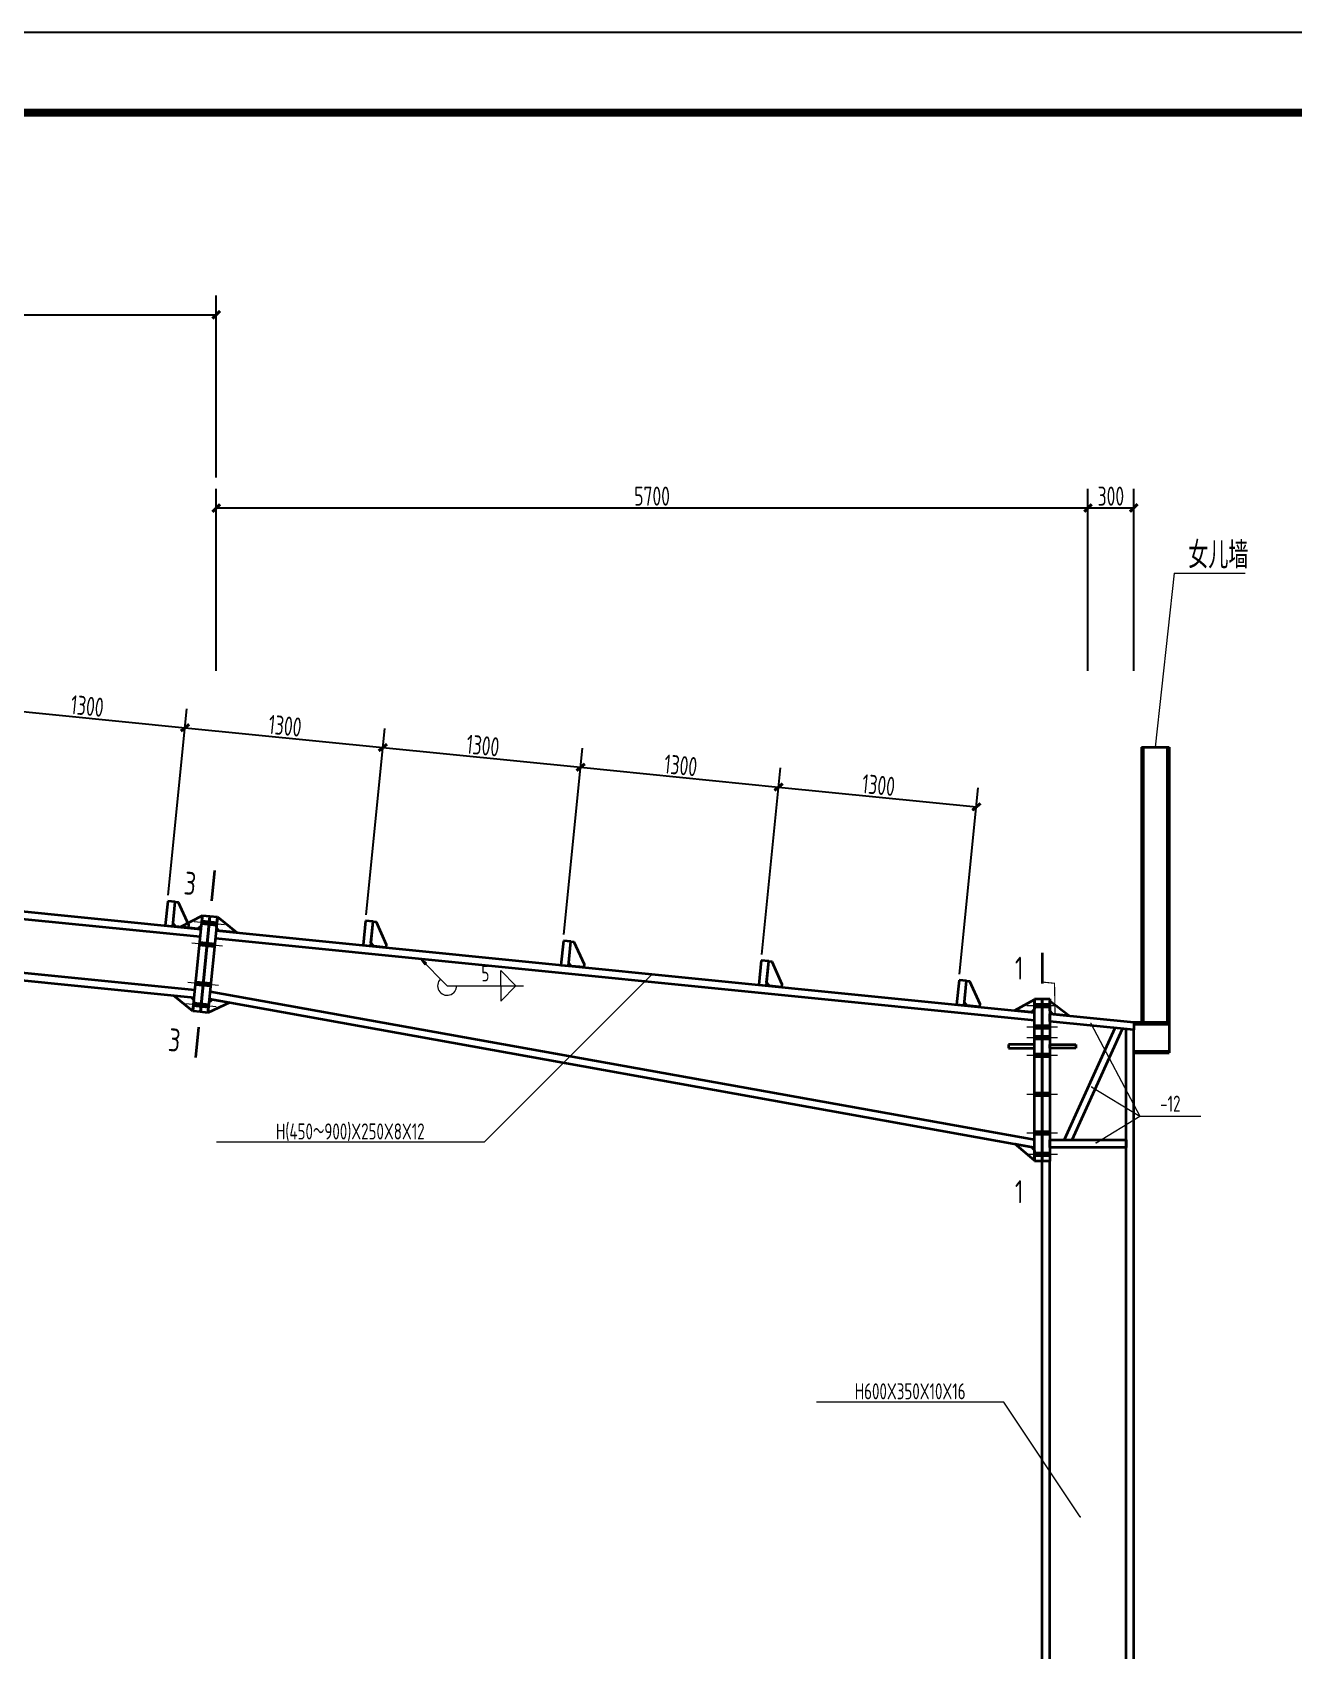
# Model space of a CAD drawing. Extents: x 19118 to 566552, y -1188739 to 92943.
# Drawn here: x 177230 to 193723, y -1016035 to -994862 of the extents above; entities that cross this region are included whole.
import ezdxf
from ezdxf.enums import TextEntityAlignment as Align

# ---------------------------------------------------------------- set-up
doc = ezdxf.new("R2010")
doc.units = 0
doc.header["$LTSCALE"] = 1000
doc.header["$MEASUREMENT"] = 0
doc.layers.get('0').update_dxf_attribs({"linetype": 'CONTINUOUS'})
doc.layers.get('Defpoints').update_dxf_attribs({"linetype": 'CONTINUOUS'})
for name, color, linetype in [('10', 7, 'CONTINUOUS'), ('COLU', 7, 'CONTINUOUS'), ('PUB_TITLE', 4, 'CONTINUOUS'), ('REIN', 1, 'CONTINUOUS'), ('TEXT', 7, 'CONTINUOUS')]:
    doc.layers.add(name, color=color, linetype=linetype)
for name, color, linetype, lineweight in [('114', 2, 'CONTINUOUS', 18), ('14', 2, 'CONTINUOUS', 35), ('字符串标注', 9, 'CONTINUOUS', 18), ('尺寸标注', 9, 'CONTINUOUS', 18), ('尺寸标注-12', 2, 'CONTINUOUS', 35), ('柱子', 3, 'CONTINUOUS', 35), ('焊缝标注', 9, 'CONTINUOUS', 18), ('钢板标注', 9, 'CONTINUOUS', 18)]:
    doc.layers.add(name, color=color, linetype=linetype, lineweight=lineweight)
doc.styles.add('PkpmHz', font='Pkpmeng', dxfattribs={"width": 0.7, "bigfont": 'hztxt'})
doc.styles.add('TSSD_NORM', font='Tssdeng.shx', dxfattribs={"width": 0.65, "bigfont": 'hztxt.shx'})
doc.dimstyles.new('Pkpm_1.00', dxfattribs={"dimtxt": 250, "dimasz": 100, "dimexe": 250, "dimexo": 0.0625, "dimgap": 30, "dimtad": 1, "dimdec": 0, "dimrnd": 5, "dimzin": 0, "dimdsep": 46, "dimtxsty": 'PkpmHz', "dimblk1": 'ARCHTICK', "dimblk2": 'ARCHTICK', "dimsah": 1, "dimcen": 0.09, "dimadec": 0, "dimazin": 0, "dimtfac": 1, "dimtdec": 0, "dimtmove": 2, "dimatfit": 1, "dimfxl": 1, "dimtolj": 1, "dimtzin": 0, "dimarcsym": 0})

# ---------------------------------------------------------------- blocks, each defined once
blk = doc.blocks.new('_ArchTick')
at = {"color": 0, "linetype": 'ByBlock', "const_width": 0.4}
blk.add_lwpolyline([(-0.5, -0.5), (0.5, 0.5)], dxfattribs=at)
blk = doc.blocks.new('*D156')
at = {"layer": 'Defpoints', "color": 0, "linetype": 'Continuous'}
for p in [(179226, -1003960), (176380, -1006288), (178968, -1006547)]:
    blk.add_point(p, dxfattribs=at)
at = {"layer": '尺寸标注-12', "color": 0, "linetype": 'Continuous', "lineweight": -2}
for p, q in [((176420, -1005890), (176664, -1003453)), ((176639, -1003701), (179226, -1003960)), ((179007, -1006149), (179251, -1003711))]:
    blk.add_line(p, q, dxfattribs=at)
at = {"layer": '尺寸标注-12', "color": 0, "linetype": 'Continuous', "lineweight": -2, "xscale": 100, "yscale": 100, "zscale": 100}
for p, rotation in [((176639, -1003701), 174.2894067757203), ((179226, -1003960), 354.2894067757203)]:
    blk.add_blockref('_ArchTick', p, dxfattribs=dict(at, rotation=rotation))
at = {"layer": '尺寸标注-12', "color": 0, "linetype": 'Continuous', "lineweight": 18, "insert": (177948, -1003676), "char_height": 250, "attachment_point": 5, "rotation": 354.2894, "style": 'PkpmHz'}
blk.add_mtext('\\A1;1300', dxfattribs=at)
blk = doc.blocks.new('*D157')
at = {"layer": 'Defpoints', "color": 0, "linetype": 'Continuous'}
for p in [(181813, -1004219), (178968, -1006547), (181555, -1006806)]:
    blk.add_point(p, dxfattribs=at)
at = {"layer": '尺寸标注-12', "color": 0, "linetype": 'Continuous', "lineweight": -2}
for p, q in [((179007, -1006149), (179251, -1003711)), ((179226, -1003960), (181813, -1004219)), ((181594, -1006408), (181838, -1003970))]:
    blk.add_line(p, q, dxfattribs=at)
at = {"layer": '尺寸标注-12', "color": 0, "linetype": 'Continuous', "lineweight": -2, "xscale": 100, "yscale": 100, "zscale": 100}
for p, rotation in [((179226, -1003960), 174.2894067757203), ((181813, -1004219), 354.2894067757203)]:
    blk.add_blockref('_ArchTick', p, dxfattribs=dict(at, rotation=rotation))
at = {"layer": '尺寸标注-12', "color": 0, "linetype": 'Continuous', "lineweight": 18, "insert": (180535, -1003935), "char_height": 250, "attachment_point": 5, "rotation": 354.2894, "style": 'PkpmHz'}
blk.add_mtext('\\A1;1300', dxfattribs=at)
blk = doc.blocks.new('*D158')
at = {"layer": 'Defpoints', "color": 0, "linetype": 'Continuous'}
for p in [(184400, -1004477), (181555, -1006806), (184142, -1007065)]:
    blk.add_point(p, dxfattribs=at)
at = {"layer": '尺寸标注-12', "color": 0, "linetype": 'Continuous', "lineweight": -2}
for p, q in [((181594, -1006408), (181838, -1003970)), ((181813, -1004219), (184400, -1004477)), ((184182, -1006667), (184425, -1004229))]:
    blk.add_line(p, q, dxfattribs=at)
at = {"layer": '尺寸标注-12', "color": 0, "linetype": 'Continuous', "lineweight": -2, "xscale": 100, "yscale": 100, "zscale": 100}
for p, rotation in [((181813, -1004219), 174.2894067757203), ((184400, -1004477), 354.2894067757203)]:
    blk.add_blockref('_ArchTick', p, dxfattribs=dict(at, rotation=rotation))
at = {"layer": '尺寸标注-12', "color": 0, "linetype": 'Continuous', "lineweight": 18, "insert": (183122, -1004194), "char_height": 250, "attachment_point": 5, "rotation": 354.2894, "style": 'PkpmHz'}
blk.add_mtext('\\A1;1300', dxfattribs=at)
blk = doc.blocks.new('*D159')
at = {"layer": 'Defpoints', "color": 0, "linetype": 'Continuous'}
for p in [(186988, -1004736), (184142, -1007065), (186729, -1007323)]:
    blk.add_point(p, dxfattribs=at)
at = {"layer": '尺寸标注-12', "color": 0, "linetype": 'Continuous', "lineweight": -2}
for p, q in [((184182, -1006667), (184425, -1004229)), ((184400, -1004477), (186988, -1004736)), ((186769, -1006925), (187012, -1004487))]:
    blk.add_line(p, q, dxfattribs=at)
at = {"layer": '尺寸标注-12', "color": 0, "linetype": 'Continuous', "lineweight": -2, "xscale": 100, "yscale": 100, "zscale": 100}
for p, rotation in [((184400, -1004477), 174.2894067757203), ((186988, -1004736), 354.2894067757203)]:
    blk.add_blockref('_ArchTick', p, dxfattribs=dict(at, rotation=rotation))
at = {"layer": '尺寸标注-12', "color": 0, "linetype": 'Continuous', "lineweight": 18, "insert": (185709, -1004453), "char_height": 250, "attachment_point": 5, "rotation": 354.2894, "style": 'PkpmHz'}
blk.add_mtext('\\A1;1300', dxfattribs=at)
blk = doc.blocks.new('*D160')
at = {"layer": 'Defpoints', "color": 0, "linetype": 'Continuous'}
for p in [(189575, -1004995), (186729, -1007323), (189316, -1007582)]:
    blk.add_point(p, dxfattribs=at)
at = {"layer": '尺寸标注-12', "color": 0, "linetype": 'Continuous', "lineweight": -2}
for p, q in [((186769, -1006925), (187012, -1004487)), ((186988, -1004736), (189575, -1004995)), ((189356, -1007184), (189599, -1004746))]:
    blk.add_line(p, q, dxfattribs=at)
at = {"layer": '尺寸标注-12', "color": 0, "linetype": 'Continuous', "lineweight": -2, "xscale": 100, "yscale": 100, "zscale": 100}
for p, rotation in [((186988, -1004736), 174.2894067757203), ((189575, -1004995), 354.2894067757203)]:
    blk.add_blockref('_ArchTick', p, dxfattribs=dict(at, rotation=rotation))
at = {"layer": '尺寸标注-12', "color": 0, "linetype": 'Continuous', "lineweight": 18, "insert": (188296, -1004711), "char_height": 250, "attachment_point": 5, "rotation": 354.2894, "style": 'PkpmHz'}
blk.add_mtext('\\A1;1300', dxfattribs=at)
blk = doc.blocks.new('*D213')
at = {"layer": 'Defpoints', "color": 0, "linetype": 'Continuous'}
for p in [(179634, -998557), (165634, -1000685), (179634, -1000685)]:
    blk.add_point(p, dxfattribs=at)
at = {"layer": '尺寸标注', "color": 0, "linetype": 'Continuous', "lineweight": -2}
for p, q in [((165634, -1000685), (165634, -998307)), ((179634, -1000685), (179634, -998307)), ((165634, -998557), (179634, -998557))]:
    blk.add_line(p, q, dxfattribs=at)
at = {"layer": '尺寸标注', "color": 0, "linetype": 'Continuous', "lineweight": -2, "xscale": 100, "yscale": 100, "zscale": 100, "rotation": 180}
blk.add_blockref('_ArchTick', (165634, -998557), dxfattribs=at)
at = {"layer": '尺寸标注', "color": 0, "linetype": 'Continuous', "lineweight": -2, "xscale": 100, "yscale": 100, "zscale": 100}
blk.add_blockref('_ArchTick', (179634, -998557), dxfattribs=at)
at = {"layer": '尺寸标注', "color": 0, "linetype": 'Continuous', "insert": (172634, -998402), "char_height": 250, "attachment_point": 5, "style": 'PkpmHz'}
blk.add_mtext('\\A1;7000', dxfattribs=at)
blk = doc.blocks.new('*D214')
at = {"layer": 'Defpoints', "color": 0, "linetype": 'Continuous'}
for p in [(191034, -1001085), (179634, -1003214), (191034, -1003214)]:
    blk.add_point(p, dxfattribs=at)
at = {"layer": '尺寸标注', "color": 0, "linetype": 'Continuous', "lineweight": -2}
for p, q in [((179634, -1003214), (179634, -1000835)), ((191034, -1003214), (191034, -1000835)), ((179634, -1001085), (191034, -1001085))]:
    blk.add_line(p, q, dxfattribs=at)
at = {"layer": '尺寸标注', "color": 0, "linetype": 'Continuous', "lineweight": -2, "xscale": 100, "yscale": 100, "zscale": 100, "rotation": 180}
blk.add_blockref('_ArchTick', (179634, -1001085), dxfattribs=at)
at = {"layer": '尺寸标注', "color": 0, "linetype": 'Continuous', "lineweight": -2, "xscale": 100, "yscale": 100, "zscale": 100}
blk.add_blockref('_ArchTick', (191034, -1001085), dxfattribs=at)
at = {"layer": '尺寸标注', "color": 0, "linetype": 'Continuous', "insert": (185334, -1000930), "char_height": 250, "attachment_point": 5, "style": 'PkpmHz'}
blk.add_mtext('\\A1;5700', dxfattribs=at)
blk = doc.blocks.new('*D215')
at = {"layer": 'Defpoints', "color": 0, "linetype": 'Continuous'}
for p in [(191634, -1001085), (191034, -1003214), (191634, -1003214)]:
    blk.add_point(p, dxfattribs=at)
at = {"layer": '尺寸标注', "color": 0, "linetype": 'Continuous', "lineweight": -2}
for p, q in [((191034, -1003214), (191034, -1000835)), ((191634, -1003214), (191634, -1000835)), ((191034, -1001085), (191634, -1001085))]:
    blk.add_line(p, q, dxfattribs=at)
at = {"layer": '尺寸标注', "color": 0, "linetype": 'Continuous', "lineweight": -2, "xscale": 100, "yscale": 100, "zscale": 100, "rotation": 180}
blk.add_blockref('_ArchTick', (191034, -1001085), dxfattribs=at)
at = {"layer": '尺寸标注', "color": 0, "linetype": 'Continuous', "lineweight": -2, "xscale": 100, "yscale": 100, "zscale": 100}
blk.add_blockref('_ArchTick', (191634, -1001085), dxfattribs=at)
at = {"layer": '尺寸标注', "color": 0, "linetype": 'Continuous', "insert": (191334, -1000930), "char_height": 250, "attachment_point": 5, "style": 'PkpmHz'}
blk.add_mtext('\\A1;300', dxfattribs=at)

msp = doc.modelspace()

# ---------------------------------------------------------------- hatches: boundary and pattern name
at = {"layer": '焊缝标注'}
msp.add_hatch(color=256, dxfattribs=at).paths.add_polyline_path([(182301.55, -1006981.08), (182361.44, -1007062.57), (182382.71, -1007041.41)])

# ---------------------------------------------------------------- linework, layer by layer
at = {"layer": '10', "color": 7, "lineweight": 35, "ltscale": 100}
for p, q in [((179612.12, -1005827.73), (179572.32, -1006225.75)), ((190434.01, -1006906.6), (190434.01, -1007306.6)), ((179367.36, -1008275.53), (179407.16, -1007877.51)), ((190434.01, -1010231.16), (190434.01, -1009831.16))]:
    msp.add_line(p, q, dxfattribs=at)
at = {"layer": '114', "ltscale": 100}
for p, q in [((179344.47, -1006494.41), (179742.48, -1006534.21)), ((179316.6, -1006773.03), (179714.62, -1006812.83)), ((179264.87, -1007290.45), (179662.87, -1007330.25)), ((179237, -1007569.05), (179635.01, -1007608.85)), ((190234.01, -1007593.82), (190634.01, -1007593.82)), ((190234.01, -1007874.31), (190634.01, -1007874.31)), ((190234.01, -1008014.31), (190634.01, -1008014.31)), ((190234.01, -1008244.31), (190634.01, -1008244.31)), ((190234.01, -1008752.31), (190634.01, -1008752.31)), ((190234.01, -1009259.54), (190634.01, -1009259.54)), ((190234.01, -1009541.16), (190634.01, -1009541.16))]:
    msp.add_line(p, q, dxfattribs=at)
at = {"layer": '114', "color": 1, "lineweight": 70, "ltscale": 100}
for p, q in [((179443.97, -1006504.35), (179642.98, -1006524.25)), ((179416.1, -1006782.98), (179615.12, -1006802.88)), ((179364.36, -1007300.4), (179563.37, -1007320.3)), ((179336.5, -1007579), (179535.51, -1007598.9)), ((190334.01, -1007593.82), (190534.01, -1007593.82)), ((190334.01, -1007874.31), (190534.01, -1007874.31)), ((190334.01, -1008014.31), (190534.01, -1008014.31)), ((190334.01, -1008244.31), (190534.01, -1008244.31)), ((190334.01, -1008752.31), (190534.01, -1008752.31)), ((190334.01, -1009259.54), (190534.01, -1009259.54)), ((190334.01, -1009541.16), (190534.01, -1009541.16))]:
    msp.add_line(p, q, dxfattribs=at)
at = {"layer": '14', "ltscale": 100}
for p, q in [((179166.36, -1006567.05), (179452.92, -1006414.8)), ((179327.55, -1007668.56), (179452.92, -1006414.8)), ((179438.99, -1006554.11), (179395.21, -1006589.93)), ((179552.42, -1006424.75), (179427.06, -1007678.51)), ((179427.06, -1007678.51), (179552.42, -1006424.75)), ((179452.92, -1006414.8), (179438.99, -1006554.11)), ((179452.92, -1006414.8), (179552.42, -1006424.75)), ((179651.92, -1006434.7), (179526.55, -1007688.46)), ((179552.42, -1006424.75), (179651.92, -1006434.7)), ((179638, -1006574.02), (179651.93, -1006434.71)), ((179651.93, -1006434.71), (179902.68, -1006640.69)), ((179395.21, -1006589.93), (179166.36, -1006567.05)), ((179673.83, -1006617.8), (179638, -1006574.02)), ((179902.68, -1006640.69), (179673.83, -1006617.8)), ((179327.55, -1007668.56), (179076.8, -1007462.59)), ((179076.8, -1007462.59), (179305.65, -1007485.47)), ((179305.65, -1007485.47), (179341.48, -1007529.25)), ((179341.48, -1007529.25), (179327.55, -1007668.56)), ((179526.56, -1007688.46), (179540.49, -1007549.15)), ((179810.2, -1007557.17), (179526.56, -1007688.46)), ((179540.49, -1007549.15), (179583.83, -1007516.44)), ((179583.83, -1007516.44), (179810.2, -1007557.17)), ((190075.3, -1007657.95), (190334.01, -1007513.83)), ((190334.01, -1009631.16), (190334.01, -1007506.6)), ((190334.01, -1007506.6), (190434.01, -1007506.6)), ((190334.01, -1007513.83), (190334.01, -1007643.82)), ((190434.01, -1009631.16), (190434.01, -1007506.6)), ((190434.01, -1007506.6), (190534.01, -1007506.6)), ((190434.01, -1007506.6), (190434.01, -1009631.16)), ((190534.01, -1007506.6), (190534.01, -1009631.16)), ((190534.01, -1007663.83), (190534.01, -1007533.83)), ((190534.01, -1007533.83), (190792.73, -1007729.7)), ((179427.06, -1007678.51), (179327.55, -1007668.56)), ((179526.55, -1007688.46), (179427.06, -1007678.51)), ((190294.21, -1007679.84), (190075.3, -1007657.95)), ((190334.01, -1007643.82), (190294.21, -1007679.84)), ((190573.82, -1007707.8), (190534.01, -1007663.83)), ((190534.01, -1007703.82), (191634.01, -1007813.83)), ((190534.01, -1007804.31), (190534.01, -1007703.82)), ((191634.01, -1007914.31), (190534.01, -1007804.31)), ((190792.73, -1007729.7), (190573.82, -1007707.8)), ((191634.01, -1007813.83), (191634.01, -1007914.31)), ((190334.01, -1008104.31), (189994.01, -1008104.31)), ((189994.01, -1008104.31), (189994.01, -1008154.31)), ((189994.01, -1008154.31), (190334.01, -1008154.31)), ((190334.01, -1008154.31), (190334.01, -1008104.31)), ((190534.01, -1008104.31), (190874.01, -1008104.31)), ((190534.01, -1008154.31), (190534.01, -1008104.31)), ((190874.01, -1008154.31), (190534.01, -1008154.31)), ((190874.01, -1008104.31), (190874.01, -1008154.31)), ((190334.01, -1009621.16), (190078.12, -1009405.11)), ((190078.12, -1009405.11), (190294.65, -1009444.07)), ((190294.65, -1009444.07), (190334.01, -1009491.16)), ((190334.01, -1009491.16), (190334.01, -1009621.16)), ((190534.01, -1009350.35), (191534.01, -1009350.35)), ((190534.01, -1009450.35), (190534.01, -1009350.35)), ((191534.01, -1009450.35), (190534.01, -1009450.35)), ((191534.01, -1009350.35), (191534.01, -1009450.35)), ((190434.01, -1009631.16), (190334.01, -1009631.16)), ((190534.01, -1009631.16), (190434.01, -1009631.16))]:
    msp.add_line(p, q, dxfattribs=at)
for points in [[(191385.94, -1007889.52), (190723.06, -1009350.34)], [(190829.19, -1009350.34), (191484.89, -1007899.41)]]:
    msp.add_lwpolyline(points, dxfattribs=at)
at = {"layer": 'COLU', "lineweight": 5}
msp.add_line((192162.85, -1001938.6, -46), (191914.01, -1004213.82), dxfattribs=at)
at = {"layer": 'PUB_TITLE'}
msp.add_lwpolyline([(77811.65, -1057232.25), (210216.65, -1057232.25), (210216.65, -994862.25), (77811.65, -994862.25)], close=True, dxfattribs=at)
at = {"layer": 'PUB_TITLE', "const_width": 105}
msp.add_lwpolyline([(80436.65, -1056182.25), (209166.65, -1056182.25), (209166.65, -995912.25), (80436.65, -995912.25)], close=True, dxfattribs=at)
at = {"layer": 'REIN', "color": 4, "const_width": 15, "elevation": 2}
msp.add_lwpolyline([(191734.01, -1007074.36), (191734.01, -1007813.82), (191634.01, -1007813.82), (190603.57, -1007710.78), (190596.85, -1007303.74), (190426.97, -1007286.75)], dxfattribs=at)
at = {"layer": 'TEXT', "lineweight": 5}
msp.add_line((192162.85, -1001938.6, -46), (193090.66, -1001938.6, -46), dxfattribs=at)
at = {"layer": '字符串标注', "ltscale": 100}
for p, q in [((185334.01, -1007183.82), (183137.48, -1009383.94)), ((183137.48, -1009383.94), (179637.48, -1009383.94)), ((189934.01, -1012783.82), (187484.01, -1012783.82)), ((190934.01, -1014283.82), (189934.01, -1012783.82))]:
    msp.add_line(p, q, dxfattribs=at)
at = {"layer": '字符串标注', "ltscale": 100, "const_width": 10}
for points in [[(185339.01, -1007183.82, 1), (185329.01, -1007183.82, 1)], [(190939.01, -1014283.82, 1), (190929.01, -1014283.82, 1)]]:
    msp.add_lwpolyline(points, format="xyb", close=True, dxfattribs=at)
at = {"layer": '尺寸标注-12', "ltscale": 100}
for p, q in [((178999.36, -1006228.75), (178967.51, -1006547.16)), ((179098.86, -1006238.7), (178999.36, -1006228.75)), ((179067.01, -1006557.11), (179098.86, -1006238.7)), ((178967.51, -1006547.16), (179067.01, -1006557.11)), ((181586.46, -1006487.47), (181554.62, -1006805.88)), ((181685.96, -1006497.42), (181586.46, -1006487.47)), ((181654.12, -1006815.84), (181685.96, -1006497.42)), ((184173.55, -1006746.18), (184141.71, -1007064.59)), ((184273.05, -1006756.14), (184173.55, -1006746.18)), ((184241.21, -1007074.55), (184273.05, -1006756.14)), ((181554.62, -1006805.88), (181654.12, -1006815.84)), ((184141.71, -1007064.59), (184241.21, -1007074.55)), ((186760.65, -1007004.89), (186728.81, -1007323.3)), ((186860.15, -1007014.84), (186760.65, -1007004.89)), ((186828.31, -1007333.26), (186860.15, -1007014.84)), ((186728.81, -1007323.3), (186828.31, -1007333.26)), ((189347.75, -1007263.6), (189315.9, -1007582.01)), ((189447.25, -1007273.55), (189347.75, -1007263.6)), ((189415.4, -1007591.96), (189447.25, -1007273.55)), ((189315.9, -1007582.01), (189415.4, -1007591.96))]:
    msp.add_line(p, q, dxfattribs=at)
for points in [[(179270, -1006537.21), (179266.02, -1006577.01), (179106.82, -1006561.09), (179070.99, -1006517.31), (179098.86, -1006238.7), (179138.66, -1006242.68)], [(181857.1, -1006795.93), (181853.12, -1006835.73), (181693.92, -1006819.81), (181658.09, -1006776.03), (181685.96, -1006497.42), (181725.76, -1006501.4)], [(184444.19, -1007054.65), (184440.22, -1007094.45), (184281.01, -1007078.53), (184245.19, -1007034.75), (184273.05, -1006756.14), (184312.86, -1006760.12)], [(187031.3, -1007313.35), (187027.32, -1007353.16), (186868.12, -1007337.24), (186832.29, -1007293.46), (186860.15, -1007014.84), (186899.96, -1007018.82)], [(189618.39, -1007572.07), (189614.41, -1007611.87), (189455.21, -1007595.94), (189419.38, -1007552.16), (189447.25, -1007273.55), (189487.05, -1007277.53)]]:
    msp.add_lwpolyline(points, close=True, dxfattribs=at)
at = {"layer": '柱子', "color": 4}
for p, q in [((191734.01, -1004213.82), (191734.01, -1007813.82, 2)), ((191734.01, -1004213.82), (192094.01, -1004213.82)), ((191758.01, -1004213.82), (191758.01, -1007813.82, 2)), ((192070.01, -1004213.82), (192070.01, -1007813.82, 2)), ((192094.01, -1004213.82), (192094.01, -1007813.82, 2)), ((191634.01, -1007813.82), (192094.01, -1007813.82)), ((192094.01, -1007813.82, 2), (192094.01, -1008213.82, 2)), ((191634.01, -1007837.82, 2), (192094.01, -1007837.82, 2)), ((191634.01, -1008189.82, 2), (192094.01, -1008189.82, 2)), ((191634.01, -1008213.82, 2), (192094.01, -1008213.82, 2))]:
    msp.add_line(p, q, dxfattribs=at)
at = {"layer": '柱子', "ltscale": 100}
for p, q in [((165734.03, -1005223.81), (179435.01, -1006593.91)), ((165734.03, -1005324.33), (179425.06, -1006693.43)), ((165734.03, -1006027.82), (179355.41, -1007389.96)), ((165734.03, -1006128.31), (179345.46, -1007489.45)), ((179624.07, -1006713.34), (190334.01, -1007784.31)), ((179634.02, -1006613.82), (190334.01, -1007683.83)), ((179544.47, -1007509.35), (190334.01, -1009451.16)), ((179554.45, -1007409.53), (190334.01, -1009349.54)), ((191534.01, -1021073.82), (191534.01, -1007904.31)), ((191634.01, -1007914.31), (191534.01, -1007904.31)), ((191634.01, -1021073.82), (191634.01, -1007914.31)), ((190434.01, -1018373.82), (190434.01, -1009631.16)), ((190534.01, -1009631.16), (190434.01, -1009631.16)), ((190534.01, -1018373.82), (190534.01, -1009631.16))]:
    msp.add_line(p, q, dxfattribs=at)
at = {"layer": '焊缝标注', "ltscale": 100}
for p, q in [((182301.55, -1006981.08), (182654.12, -1007335.62)), ((183354.12, -1007135.62), (183554.12, -1007335.62)), ((183354.12, -1007335.62), (183354.12, -1007135.62)), ((182654.12, -1007335.62), (183654.12, -1007335.62)), ((183354.12, -1007535.62), (183554.12, -1007335.62)), ((183354.12, -1007335.62), (183354.12, -1007535.62))]:
    msp.add_line(p, q, dxfattribs=at)
at = {"layer": '焊缝标注', "linetype": 'Continuous'}
msp.add_lwpolyline([(182301.55, -1006981.08), (182361.44, -1007062.57), (182382.71, -1007041.41)], close=True, dxfattribs=at)
at = {"layer": '焊缝标注', "ltscale": 100}
msp.add_arc((182654.12, -1007335.62), 125, 134.8405, 0, dxfattribs=at)
at = {"layer": '钢板标注', "ltscale": 100}
for p, q in [((191072.89, -1007828.87), (191711.49, -1009041.14)), ((191081.65, -1008660.1), (191711.49, -1009041.14)), ((191140.13, -1009390.39), (191711.49, -1009041.14)), ((191711.49, -1009041.14), (192511.49, -1009041.14))]:
    msp.add_line(p, q, dxfattribs=at)
at = {"layer": '钢板标注', "ltscale": 100, "const_width": 10}
for points in [[(191077.89, -1007828.87, 1), (191067.89, -1007828.87, 1)], [(191086.65, -1008660.1, 1), (191076.65, -1008660.1, 1)], [(191145.13, -1009390.39, 1), (191135.13, -1009390.39, 1)]]:
    msp.add_lwpolyline(points, format="xyb", close=True, dxfattribs=at)

# ---------------------------------------------------------------- texts
at = {"layer": '10', "color": 7, "lineweight": 25, "style": 'PkpmHz', "width": 0.77}
for p in [(179293.72, -1005996.89), (179088.75, -1008046.67)]:
    msp.add_text('3', height=300, rotation=354.289825, dxfattribs=at).set_placement(p, align=Align.MIDDLE_CENTER)
for p in [(190134.01, -1007106.6), (190134.01, -1010031.16)]:
    msp.add_text('1', height=300, dxfattribs=at).set_placement(p, align=Align.MIDDLE_CENTER)
at = {"layer": 'TEXT', "lineweight": 5, "style": 'TSSD_NORM', "width": 0.75}
msp.add_text('女儿墙', height=350, dxfattribs=at).set_placement((192345.53, -1001876.7, -46))
at = {"layer": '字符串标注', "style": 'PkpmHz', "width": 0.71}
for s, p in [('H(450～900)X250X8X12', (181387.48, -1009347.33)), ('H600X350X10X16', (188709.01, -1012747.21))]:
    msp.add_text(s, height=210, dxfattribs=at).set_placement(p, align=Align.CENTER)
at = {"layer": '焊缝标注', "style": 'PkpmHz', "width": 0.71}
msp.add_text('5', height=210, dxfattribs=at).set_placement((183154.12, -1007279), align=Align.CENTER)
at = {"layer": '钢板标注', "style": 'PkpmHz', "width": 0.71}
msp.add_text('-12', height=210, dxfattribs=at).set_placement((192111.49, -1008984.52), align=Align.CENTER)

# ---------------------------------------------------------------- dimensions: what is measured, and where the dimension line sits
at = {"layer": '尺寸标注', "linetype": 'Continuous'}
for base, p1, p2, text, picture, middle in [((179634.01, -998556.6), (165634.01, -1000684.96), (179634.01, -1000684.96), '7000', '*D213', (172634.01, -998401.6)), ((191034.01, -1001085.46), (179634.01, -1003213.82), (191034.01, -1003213.82), '5700', '*D214', (185334.01, -1000930.46)), ((191634.01, -1001085.46), (191034.01, -1003213.82), (191634.01, -1003213.82), '300', '*D215', (191334.01, -1000930.46))]:
    dim = msp.add_linear_dim(base=base, p1=p1, p2=p2, text=text, dimstyle='Pkpm_1.00', override={"dimtih": 0, "dimtoh": 0}, dxfattribs=at)
    dim.commit()
    dim.dimension.update_dxf_attribs({"geometry": picture, "text_midpoint": middle})
at = {"layer": '尺寸标注-12', "color": 9, "linetype": 'Continuous', "lineweight": 18}
for base, p1, p2, picture, middle in [((179226.22, -1003960.07), (176380.42, -1006288.46), (178967.51, -1006547.17), '*D156', (177948.1, -1003676.48)), ((181813.33, -1004218.78), (178967.51, -1006547.17), (181554.62, -1006805.88), '*D157', (180535.2, -1003935.19)), ((184400.42, -1004477.49), (181554.62, -1006805.88), (184141.71, -1007064.59), '*D158', (183122.3, -1004193.91)), ((186987.52, -1004736.2), (184141.71, -1007064.59), (186728.81, -1007323.3), '*D159', (185709.39, -1004452.62)), ((189574.61, -1004994.91), (186728.81, -1007323.3), (189315.9, -1007582.01), '*D160', (188296.49, -1004711.33))]:
    dim = msp.add_linear_dim(base=base, p1=p1, p2=p2, angle=354.289407, text='1300', dimstyle='Pkpm_1.00', override={"dimexo": 400, "dimtih": 0, "dimtoh": 0}, dxfattribs=at)
    dim.commit()
    dim.dimension.update_dxf_attribs({"geometry": picture, "text_midpoint": middle})

doc.saveas('drawing.dxf')
